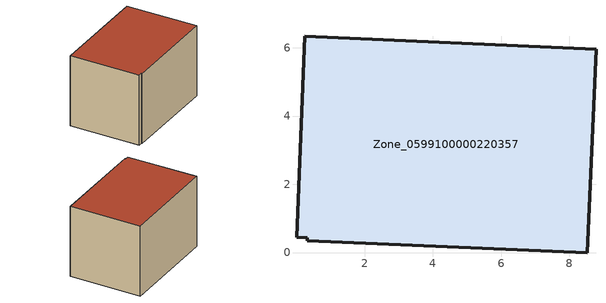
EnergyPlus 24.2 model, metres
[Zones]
Zone_0599100000220357
 floor ground (C_G): 0.32,0.43 0,0.45 0.25,6.33 8.78,5.95 8.52,0 0.32,0.35 z1.52
 wall outside (C_F): 8.52,0 8.78,5.95 0.25,6.33 0,0.45 0.32,0.43 0.32,0.35 8.52,0 z1.52:7.48
 roof outside (C_R): 0,0.45 0.32,0.43 0.32,0.35 8.52,0 8.78,5.95 0.25,6.33 z7.48
[BUILDING]
Pand.0599100000220357: North Axis=0; Terrain=City; Loads Convergence Tolerance Value=0.04; Temperature Convergence Tolerance Value=0.4; Solar Distribution=FullExterior; Maximum Number of Warmup Days=25; Minimum Number of Warmup Days=1
[Site:Location]
Rotterdam.The.Hague.AP_ZH_NLD Design_Conditions: Latitude=51.96; Longitude=4.45; Time Zone=1; Elevation=-4.5
[SITE:GROUNDTEMPERATURE:BUILDINGSURFACE]
18, 18, 18, 18, 18, 18, 18, 18, 18, 18, 18, 18
[MATERIAL] Thermal Absorptance=0.9; Solar Absorptance=0.7; Visible Absorptance=0.7
Name | Roughness | Thickness | Conductivity | Density | Specific Heat
G.TC.1946-1964 | MediumSmooth | 0.15 | 1 | 540 | 1210
F.TC.1946-1964 | Rough | 0.3 | 0.857143 | 1920 | 840
R.TC.1946-1964 | MediumRough | 0.2 | 0.235294 | 1500 | 1000
[CONSTRUCTION]
C_G: G.TC.1946-1964
C_F: F.TC.1946-1964
C_R: R.TC.1946-1964
[ZONE]
Zone_0599100000220357: Type=1; Multiplier=1; Ceiling Height=Autocalculate; Volume=Autocalculate; Floor Area=autocalculate; Part of Total Floor Area=Yes
[ZONEINFILTRATION:DESIGNFLOWRATE]
Infil_Zone_0599100000220357: Zone or ZoneList or Space or SpaceList=Zone_0599100000220357; Schedule=AlwaysOn; Design Flow Rate Calculation Method=Flow/Area; Flow Rate per Floor Area=0.003; Constant Term Coefficient=1; Temperature Term Coefficient=0; Velocity Term Coefficient=0; Velocity Squared Term Coefficient=0
[HVACTEMPLATE:ZONE:IDEALLOADSAIRSYSTEM]
Zone_0599100000220357: Maximum Heating Supply Air Temperature=50; Minimum Cooling Supply Air Temperature=13; Maximum Heating Supply Air Humidity Ratio=0.0156; Minimum Cooling Supply Air Humidity Ratio=0.0077; Heating Limit=NoLimit; Cooling Limit=NoLimit; Dehumidification Control Type=ConstantSensibleHeatRatio; Cooling Sensible Heat Ratio=0.7; Dehumidification Setpoint=60; Humidification Control Type=None; Humidification Setpoint=30; Outdoor Air Method=None; Outdoor Air Flow Rate per Person=0.00944; Outdoor Air Flow Rate per Zone Floor Area=0; Outdoor Air Flow Rate per Zone=0; Demand Controlled Ventilation Type=None; Outdoor Air Economizer Type=NoEconomizer; Heat Recovery Type=None; Sensible Heat Recovery Effectiveness=0.7; Latent Heat Recovery Effectiveness=0.65
[ZONECONTROL:THERMOSTAT]
ThermostatControl_Zone_0599100000220357: Zone or ZoneList=Zone_0599100000220357; Control Type Schedule=DualSetpointControlType; Control 1=Thermostat_Zone_0599100000220357; Temperature Difference Between Cutout And Setpoint=0
[THERMOSTATSETPOINT:DUALSETPOINT]
Thermostat_Zone_0599100000220357: Heating Setpoint Temperature Schedule=HeatingSetpoint_Zone_0599100000220357; Cooling Setpoint Temperature Schedule=CoolingSetpoint_Zone_0599100000220357
[SCHEDULE:COMPACT]
HeatingSetpoint_Zone_0599100000220357: Through: 12/31, For: AllDays, Until: 24:00, 21
CoolingSetpoint_Zone_0599100000220357: Through: 12/31, For: AllDays, Until: 24:00, 24
DualSetpointControlType: Through: 12/31, For: AllDays, Until: 24:00, 4
AlwaysOn: Through: 12/31, For: AllDays, Until: 24:00, 1
